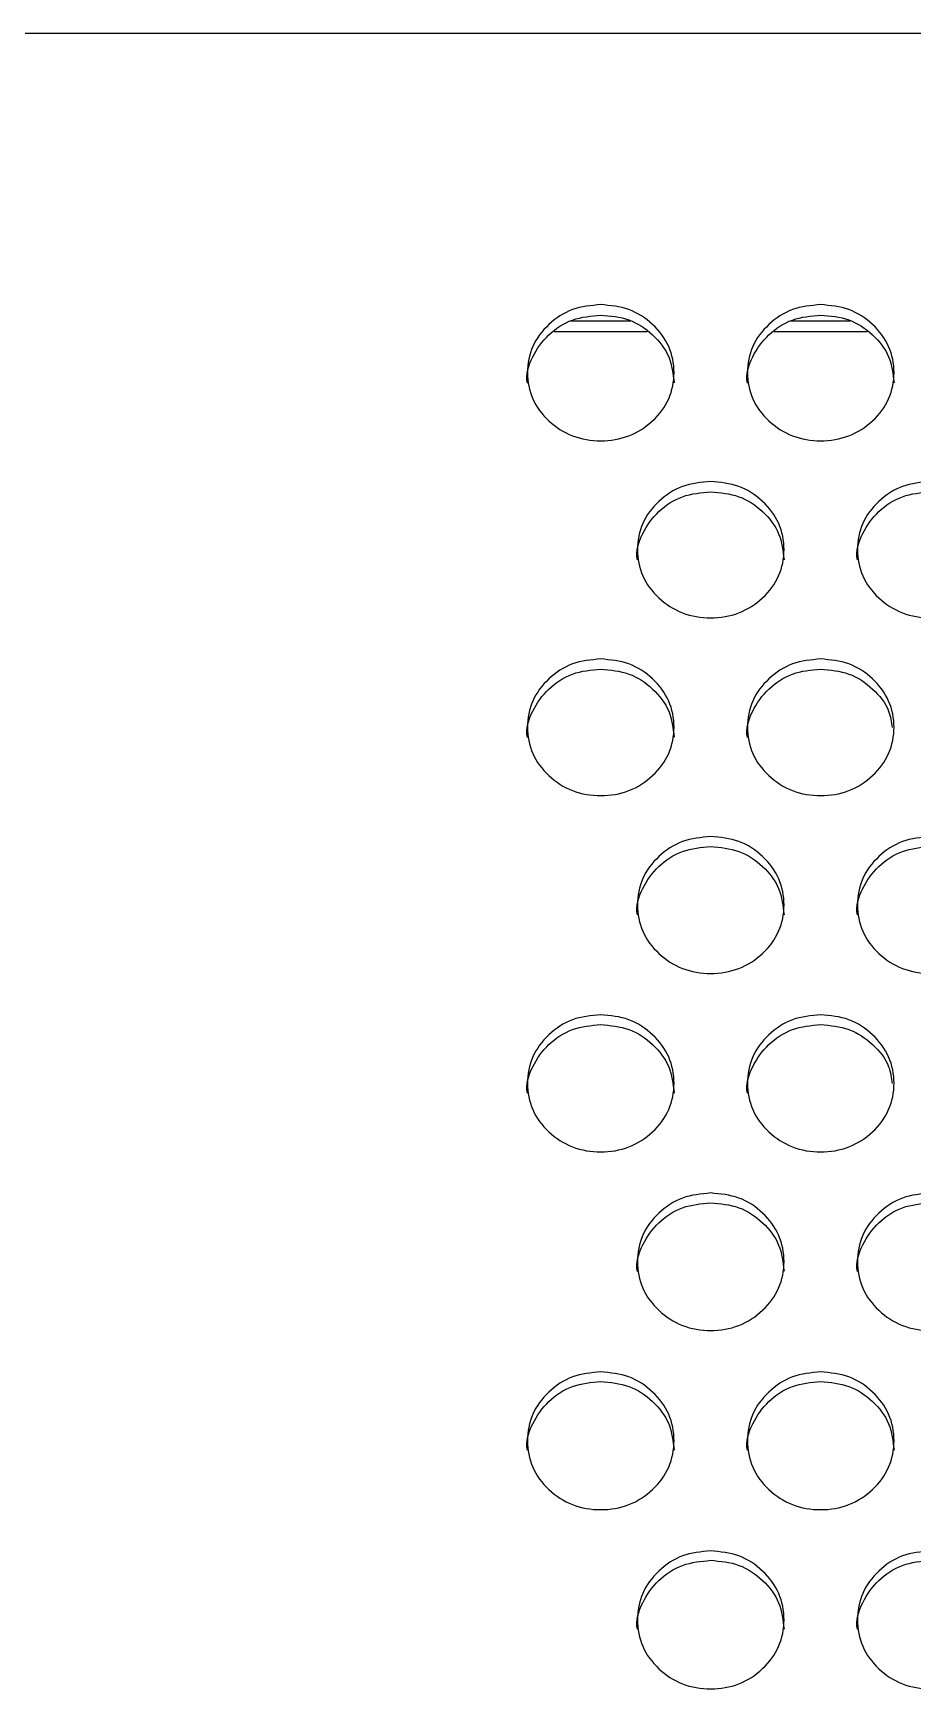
# Model space of a CAD drawing. Header units: millimetres. Extents: x 0.6 to 29.2, y 0.5 to 20.5.
# Drawn here: x 22.768 to 23.088, y 12.066 to 12.667 of the extents above; entities that cross this region are included whole.
import ezdxf

# ---------------------------------------------------------------- set-up
doc = ezdxf.new("R2010")
doc.units = ezdxf.units.MM

msp = doc.modelspace()

# ---------------------------------------------------------------- linework, layer by layer
for p, q in [((21.34135, 12.6673), (24.34135, 12.6673)), ((22.96387, 12.56267), (22.98551, 12.56267)), ((23.04387, 12.56267), (23.06551, 12.56267)), ((22.95776, 12.55883), (22.99161, 12.55883)), ((23.03776, 12.55883), (23.07161, 12.55883))]:
    msp.add_line(p, q)
for points, knots in [([(22.97468, 12.56861), (22.97819, 12.56828), (22.98521, 12.56763), (22.99397, 12.56174), (23.00011, 12.55367), (23.00197, 12.54389), (23.00011, 12.53413), (22.99398, 12.52599), (22.98522, 12.5203), (22.97468, 12.51857), (22.96415, 12.5203), (22.95538, 12.526), (22.94926, 12.53413), (22.9474, 12.54389), (22.94926, 12.55367), (22.95539, 12.56174), (22.96415, 12.56761), (22.97117, 12.56828), (22.97468, 12.56861)], [0, 0, 0, 0, 0.062436, 0.124973, 0.1875297, 0.24998, 0.3125398, 0.3749849, 0.4375487, 0.4999928, 0.5625437, 0.6249967, 0.6875528, 0.7500033, 0.8125622, 0.875009, 0.9374707, 1, 1, 1, 1]), ([(23.05468, 12.56861), (23.05819, 12.56828), (23.06521, 12.56763), (23.07397, 12.56174), (23.08011, 12.55367), (23.08197, 12.54389), (23.08011, 12.53413), (23.07398, 12.52599), (23.06522, 12.5203), (23.05468, 12.51857), (23.04415, 12.5203), (23.03538, 12.526), (23.02926, 12.53413), (23.0274, 12.54389), (23.02926, 12.55367), (23.03539, 12.56174), (23.04415, 12.56761), (23.05117, 12.56828), (23.05468, 12.56861)], [0, 0, 0, 0, 0.0624385, 0.1249737, 0.1875305, 0.2499814, 0.3125418, 0.3749858, 0.4375497, 0.499994, 0.562545, 0.6249982, 0.6875543, 0.750005, 0.8125641, 0.875011, 0.9374729, 1, 1, 1, 1]), ([(22.94802, 12.54012), (22.94802, 12.54013), (22.94735, 12.54329), (22.94957, 12.54996), (22.9553, 12.55796), (22.96417, 12.56384), (22.97118, 12.56451), (22.97468, 12.56484)], [0, 0, 0, 0, 0.000446, 0.250485, 0.50013, 0.749904, 1, 1, 1, 1]), ([(22.97468, 12.56484), (22.97819, 12.56452), (22.98522, 12.56386), (22.99393, 12.55798), (23.00027, 12.54992), (23.00099, 12.54341), (23.00135, 12.54016)], [0, 0, 0, 0, 0.249956, 0.500265, 0.750585, 1, 1, 1, 1]), ([(23.02802, 12.54012), (23.02802, 12.54013), (23.02742, 12.5433), (23.02953, 12.54995), (23.03531, 12.55796), (23.04417, 12.56384), (23.05118, 12.56451), (23.05468, 12.56484)], [0, 0, 0, 0, 0.0004446, 0.2504861, 0.500134, 0.7499105, 1, 1, 1, 1]), ([(23.05468, 12.56484), (23.05819, 12.56452), (23.06522, 12.56386), (23.07393, 12.55798), (23.08027, 12.54992), (23.08099, 12.54341), (23.08135, 12.54016)], [0, 0, 0, 0, 0.249964, 0.500265, 0.750584, 1, 1, 1, 1]), ([(22.98802, 12.47585), (22.98802, 12.47585), (22.98735, 12.47903), (22.98957, 12.4857), (22.9953, 12.49373), (23.00417, 12.49962), (23.01118, 12.50029), (23.01468, 12.50062)], [0, 0, 0, 0, 0.000445, 0.250488, 0.500129, 0.749912, 1, 1, 1, 1]), ([(23.01468, 12.50434), (23.01819, 12.50401), (23.02521, 12.50335), (23.03397, 12.49746), (23.04011, 12.48937), (23.04197, 12.47957), (23.04011, 12.46979), (23.03398, 12.46163), (23.02522, 12.45593), (23.01468, 12.4542), (23.00415, 12.45593), (22.99538, 12.46164), (22.98926, 12.46978), (22.9874, 12.47957), (22.98926, 12.48937), (22.99538, 12.49745), (23.00415, 12.50333), (23.01117, 12.50401), (23.01468, 12.50434)], [0, 0, 0, 0, 0.062436, 0.124973, 0.18753, 0.249981, 0.31254, 0.374986, 0.437548, 0.499992, 0.562545, 0.624996, 0.687552, 0.750005, 0.812564, 0.87501, 0.937473, 1, 1, 1, 1]), ([(23.01468, 12.50062), (23.01819, 12.50029), (23.02522, 12.49963), (23.03393, 12.49374), (23.04027, 12.48566), (23.04099, 12.47914), (23.04135, 12.47589)], [0, 0, 0, 0, 0.249956, 0.500264, 0.750584, 1, 1, 1, 1]), ([(23.06802, 12.47585), (23.06802, 12.47585), (23.06735, 12.47903), (23.06957, 12.4857), (23.0753, 12.49373), (23.08417, 12.49962), (23.09118, 12.50029), (23.09468, 12.50062)], [0, 0, 0, 0, 0.0004446, 0.250485, 0.5001297, 0.749904, 1, 1, 1, 1]), ([(23.09468, 12.50434), (23.09819, 12.50401), (23.10521, 12.50335), (23.11397, 12.49745), (23.12011, 12.48937), (23.12197, 12.47957), (23.12011, 12.46979), (23.11398, 12.46163), (23.10522, 12.45593), (23.09468, 12.4542), (23.08415, 12.45593), (23.07538, 12.46164), (23.06926, 12.46978), (23.0674, 12.47957), (23.06926, 12.48937), (23.07539, 12.49745), (23.08415, 12.50333), (23.09117, 12.50401), (23.09468, 12.50434)], [0, 0, 0, 0, 0.062436, 0.124971, 0.187528, 0.249979, 0.312539, 0.374983, 0.437547, 0.499991, 0.562542, 0.624995, 0.687551, 0.750004, 0.812562, 0.875009, 0.937471, 1, 1, 1, 1]), ([(22.97468, 12.43984), (22.97819, 12.43951), (22.98521, 12.43885), (22.99397, 12.43294), (23.00011, 12.42484), (23.00197, 12.41502), (23.00011, 12.40522), (22.99398, 12.39705), (22.98522, 12.39133), (22.97468, 12.3896), (22.96415, 12.39133), (22.95538, 12.39705), (22.94926, 12.40521), (22.9474, 12.41502), (22.94926, 12.42484), (22.95539, 12.43294), (22.96415, 12.43883), (22.97117, 12.43951), (22.97468, 12.43984)], [0, 0, 0, 0, 0.062436, 0.124973, 0.187529, 0.24998, 0.31254, 0.374984, 0.437548, 0.499992, 0.562543, 0.624996, 0.687552, 0.750004, 0.812563, 0.875009, 0.937471, 1, 1, 1, 1]), ([(23.05468, 12.43984), (23.05819, 12.43951), (23.06521, 12.43885), (23.07397, 12.43294), (23.08011, 12.42484), (23.08197, 12.41502), (23.08011, 12.40522), (23.07398, 12.39705), (23.06522, 12.39133), (23.05468, 12.3896), (23.04415, 12.39133), (23.03538, 12.39705), (23.02926, 12.40521), (23.0274, 12.41502), (23.02926, 12.42484), (23.03539, 12.43294), (23.04415, 12.43883), (23.05117, 12.43951), (23.05468, 12.43984)], [0, 0, 0, 0, 0.062438, 0.124973, 0.18753, 0.249982, 0.312542, 0.374985, 0.437549, 0.499994, 0.562544, 0.624998, 0.687554, 0.750006, 0.812565, 0.875011, 0.937473, 1, 1, 1, 1]), ([(22.94802, 12.41135), (22.94802, 12.41135), (22.94735, 12.41453), (22.94957, 12.42122), (22.9553, 12.42926), (22.96417, 12.43516), (22.97118, 12.43584), (22.97468, 12.43617)], [0, 0, 0, 0, 0.000449, 0.250489, 0.500133, 0.749904, 1, 1, 1, 1]), ([(22.97468, 12.43617), (22.97819, 12.43584), (22.98522, 12.43518), (22.99393, 12.42928), (23.00027, 12.42118), (23.00099, 12.41465), (23.00135, 12.41139)], [0, 0, 0, 0, 0.249955, 0.500263, 0.750583, 1, 1, 1, 1]), ([(23.02802, 12.41135), (23.02802, 12.41135), (23.02742, 12.41454), (23.02953, 12.42122), (23.03531, 12.42926), (23.04417, 12.43516), (23.05118, 12.43584), (23.05468, 12.43617)], [0, 0, 0, 0, 0.000447, 0.25049, 0.500137, 0.749911, 1, 1, 1, 1]), ([(23.05468, 12.43617), (23.0582, 12.43584), (23.06524, 12.43519), (23.07387, 12.42926), (23.07968, 12.42223), (23.08036, 12.41693), (23.08063, 12.41488)], [0, 0, 0, 0, 0.2752387, 0.550847, 0.8264761, 1, 1, 1, 1]), ([(23.01468, 12.37531), (23.01819, 12.37498), (23.02521, 12.37431), (23.03397, 12.36839), (23.04011, 12.36027), (23.04197, 12.35043), (23.04011, 12.34061), (23.03398, 12.33242), (23.02522, 12.3267), (23.01468, 12.32496), (23.00415, 12.3267), (22.99538, 12.33243), (22.98926, 12.34061), (22.9874, 12.35043), (22.98926, 12.36027), (22.99538, 12.36839), (23.00415, 12.37429), (23.01117, 12.37497), (23.01468, 12.37531)], [0, 0, 0, 0, 0.062436, 0.124973, 0.187531, 0.249981, 0.31254, 0.374986, 0.437548, 0.499992, 0.562545, 0.624997, 0.687552, 0.750004, 0.812564, 0.875009, 0.937473, 1, 1, 1, 1]), ([(23.09468, 12.37531), (23.09819, 12.37498), (23.10521, 12.37431), (23.11397, 12.36839), (23.12011, 12.36027), (23.12197, 12.35043), (23.12011, 12.34061), (23.11398, 12.33242), (23.10522, 12.3267), (23.09468, 12.32496), (23.08415, 12.3267), (23.07538, 12.33243), (23.06926, 12.34061), (23.0674, 12.35043), (23.06926, 12.36027), (23.07539, 12.36839), (23.08415, 12.37429), (23.09117, 12.37497), (23.09468, 12.37531)], [0, 0, 0, 0, 0.062436, 0.124971, 0.187529, 0.249979, 0.312539, 0.374983, 0.437547, 0.499991, 0.562542, 0.624995, 0.687551, 0.750003, 0.812562, 0.875009, 0.937471, 1, 1, 1, 1]), ([(22.98802, 12.34681), (22.98802, 12.34681), (22.98735, 12.34999), (22.98957, 12.35671), (22.9953, 12.36476), (23.00417, 12.37068), (23.01118, 12.37135), (23.01468, 12.37168)], [0, 0, 0, 0, 0.000449, 0.250489, 0.500132, 0.749913, 1, 1, 1, 1]), ([(23.01468, 12.37168), (23.01819, 12.37135), (23.02522, 12.37069), (23.03393, 12.36477), (23.04027, 12.35666), (23.04099, 12.35012), (23.04135, 12.34685)], [0, 0, 0, 0, 0.2499564, 0.5002629, 0.7505848, 1, 1, 1, 1]), ([(23.06802, 12.34681), (23.06802, 12.34681), (23.06735, 12.34999), (23.06957, 12.35671), (23.0753, 12.36476), (23.08417, 12.37068), (23.09118, 12.37135), (23.09468, 12.37168)], [0, 0, 0, 0, 0.000449, 0.250486, 0.500134, 0.749905, 1, 1, 1, 1]), ([(22.94802, 12.28204), (22.94802, 12.28205), (22.94735, 12.28524), (22.94957, 12.29196), (22.9553, 12.30003), (22.96417, 12.30596), (22.97118, 12.30663), (22.97468, 12.30697)], [0, 0, 0, 0, 0.000447, 0.250486, 0.50013, 0.749904, 1, 1, 1, 1]), ([(22.97468, 12.31054), (22.97819, 12.31021), (22.98521, 12.30955), (22.99397, 12.30361), (23.00011, 12.29548), (23.00197, 12.28562), (23.00011, 12.27578), (22.99398, 12.26758), (22.98522, 12.26184), (22.97468, 12.26009), (22.96415, 12.26184), (22.95538, 12.26758), (22.94926, 12.27577), (22.9474, 12.28562), (22.94926, 12.29548), (22.95539, 12.30361), (22.96415, 12.30953), (22.97117, 12.31021), (22.97468, 12.31054)], [0, 0, 0, 0, 0.062436, 0.124973, 0.18753, 0.24998, 0.312539, 0.374984, 0.437548, 0.499992, 0.562543, 0.624996, 0.687552, 0.750003, 0.812563, 0.875009, 0.937471, 1, 1, 1, 1]), ([(22.97468, 12.30697), (22.97819, 12.30664), (22.98522, 12.30598), (22.99393, 12.30005), (23.00027, 12.29192), (23.00099, 12.28536), (23.00135, 12.28209)], [0, 0, 0, 0, 0.2499555, 0.5002608, 0.7505812, 1, 1, 1, 1]), ([(23.02802, 12.28204), (23.02802, 12.28205), (23.02742, 12.28525), (23.02953, 12.29195), (23.03531, 12.30003), (23.04417, 12.30596), (23.05118, 12.30663), (23.05468, 12.30697)], [0, 0, 0, 0, 0.000445, 0.250487, 0.500133, 0.74991, 1, 1, 1, 1]), ([(23.05468, 12.31054), (23.05819, 12.31021), (23.06521, 12.30955), (23.07397, 12.30361), (23.08011, 12.29548), (23.08197, 12.28562), (23.08011, 12.27578), (23.07398, 12.26758), (23.06522, 12.26184), (23.05468, 12.26009), (23.04415, 12.26184), (23.03538, 12.26758), (23.02926, 12.27577), (23.0274, 12.28562), (23.02926, 12.29548), (23.03539, 12.30361), (23.04415, 12.30953), (23.05117, 12.31021), (23.05468, 12.31054)], [0, 0, 0, 0, 0.062439, 0.124973, 0.187531, 0.249982, 0.312541, 0.374985, 0.437549, 0.499994, 0.562545, 0.624998, 0.687553, 0.750005, 0.812565, 0.875011, 0.937473, 1, 1, 1, 1]), ([(23.05468, 12.30697), (23.0582, 12.30664), (23.06524, 12.30598), (23.07387, 12.30003), (23.0797, 12.29294), (23.08038, 12.28758), (23.08065, 12.28549)], [0, 0, 0, 0, 0.274401, 0.549167, 0.823958, 1, 1, 1, 1]), ([(22.98802, 12.21725), (22.98802, 12.21725), (22.98735, 12.22046), (22.98957, 12.22718), (22.9953, 12.23527), (23.00417, 12.24121), (23.01118, 12.24188), (23.01468, 12.24222)], [0, 0, 0, 0, 0.000446, 0.250488, 0.50013, 0.749911, 1, 1, 1, 1]), ([(23.01468, 12.24575), (23.01819, 12.24542), (23.02521, 12.24475), (23.03397, 12.23881), (23.04011, 12.23065), (23.04197, 12.22077), (23.04011, 12.21091), (23.03398, 12.2027), (23.02522, 12.19695), (23.01468, 12.1952), (23.00415, 12.19695), (22.99538, 12.2027), (22.98926, 12.21091), (22.9874, 12.22078), (22.98926, 12.23065), (22.99538, 12.2388), (23.00415, 12.24473), (23.01117, 12.24541), (23.01468, 12.24575)], [0, 0, 0, 0, 0.062436, 0.124973, 0.187531, 0.249981, 0.312541, 0.374986, 0.437548, 0.499992, 0.562545, 0.624996, 0.687552, 0.750004, 0.812564, 0.875009, 0.937473, 1, 1, 1, 1]), ([(23.01468, 12.24222), (23.01819, 12.24189), (23.02522, 12.24123), (23.03393, 12.23529), (23.04027, 12.22714), (23.04099, 12.22057), (23.04135, 12.21729)], [0, 0, 0, 0, 0.249955, 0.500263, 0.750583, 1, 1, 1, 1]), ([(23.06802, 12.21725), (23.06802, 12.21725), (23.06735, 12.22046), (23.06957, 12.22718), (23.0753, 12.23527), (23.08417, 12.24121), (23.09118, 12.24188), (23.09468, 12.24222)], [0, 0, 0, 0, 0.000446, 0.250485, 0.500131, 0.749903, 1, 1, 1, 1]), ([(23.09468, 12.24575), (23.09819, 12.24542), (23.10521, 12.24475), (23.11397, 12.23881), (23.12011, 12.23065), (23.12197, 12.22077), (23.12011, 12.21091), (23.11398, 12.20269), (23.10522, 12.19695), (23.09468, 12.1952), (23.08415, 12.19695), (23.07538, 12.2027), (23.06926, 12.21091), (23.0674, 12.22078), (23.06926, 12.23065), (23.07539, 12.2388), (23.08415, 12.24473), (23.09117, 12.24541), (23.09468, 12.24575)], [0, 0, 0, 0, 0.062436, 0.124972, 0.187529, 0.249979, 0.312539, 0.374983, 0.437547, 0.499991, 0.562542, 0.624995, 0.687551, 0.750003, 0.812562, 0.875009, 0.937471, 1, 1, 1, 1]), ([(22.97468, 12.18073), (22.97819, 12.1804), (22.98521, 12.17973), (22.99397, 12.17377), (23.00011, 12.16561), (23.00197, 12.1557), (23.00011, 12.14583), (22.99398, 12.13759), (22.98522, 12.13183), (22.97468, 12.13008), (22.96415, 12.13183), (22.95538, 12.13759), (22.94926, 12.14582), (22.9474, 12.15571), (22.94926, 12.1656), (22.95538, 12.17377), (22.96415, 12.17971), (22.97117, 12.18039), (22.97468, 12.18073)], [0, 0, 0, 0, 0.062436, 0.124973, 0.18753, 0.24998, 0.31254, 0.374985, 0.437549, 0.499993, 0.562544, 0.624997, 0.687552, 0.750003, 0.812562, 0.87501, 0.937471, 1, 1, 1, 1]), ([(23.05468, 12.18073), (23.05819, 12.1804), (23.06521, 12.17973), (23.07397, 12.17377), (23.08011, 12.16561), (23.08197, 12.1557), (23.08011, 12.14583), (23.07398, 12.13759), (23.06522, 12.13183), (23.05468, 12.13008), (23.04415, 12.13183), (23.03538, 12.13759), (23.02926, 12.14582), (23.0274, 12.15571), (23.02926, 12.1656), (23.03539, 12.17377), (23.04415, 12.17971), (23.05117, 12.18039), (23.05468, 12.18073)], [0, 0, 0, 0, 0.062438, 0.124974, 0.187531, 0.249982, 0.312542, 0.374986, 0.43755, 0.499994, 0.562545, 0.624999, 0.687554, 0.750005, 0.812564, 0.875012, 0.937473, 1, 1, 1, 1]), ([(22.94802, 12.15223), (22.94802, 12.15224), (22.94734, 12.15545), (22.94957, 12.16218), (22.9553, 12.17029), (22.96417, 12.17624), (22.97118, 12.17691), (22.97468, 12.17725)], [0, 0, 0, 0, 0.000444, 0.250486, 0.500131, 0.749904, 1, 1, 1, 1]), ([(22.97468, 12.17725), (22.97819, 12.17692), (22.98522, 12.17625), (22.99393, 12.1703), (23.00027, 12.16214), (23.00099, 12.15556), (23.00135, 12.15227)], [0, 0, 0, 0, 0.249955, 0.500263, 0.750579, 1, 1, 1, 1]), ([(23.02802, 12.15223), (23.02802, 12.15224), (23.02742, 12.15546), (23.02954, 12.16217), (23.03531, 12.17029), (23.04417, 12.17624), (23.05118, 12.17691), (23.05468, 12.17725)], [0, 0, 0, 0, 0.000442, 0.250487, 0.500135, 0.74991, 1, 1, 1, 1]), ([(23.05468, 12.17725), (23.05819, 12.17692), (23.06522, 12.17625), (23.07393, 12.1703), (23.08027, 12.16214), (23.08099, 12.15556), (23.08135, 12.15227)], [0, 0, 0, 0, 0.2499636, 0.5002625, 0.7505783, 1, 1, 1, 1]), ([(23.01468, 12.11568), (23.01819, 12.11535), (23.02521, 12.11468), (23.03397, 12.10871), (23.04011, 12.10053), (23.04197, 12.09061), (23.04011, 12.08071), (23.03398, 12.07246), (23.02522, 12.06669), (23.01468, 12.06494), (23.00415, 12.06669), (22.99538, 12.07246), (22.98926, 12.08071), (22.9874, 12.09061), (22.98926, 12.10052), (22.99538, 12.10871), (23.00415, 12.11466), (23.01117, 12.11534), (23.01468, 12.11568)], [0, 0, 0, 0, 0.062436, 0.124973, 0.18753, 0.249981, 0.312541, 0.374986, 0.437548, 0.499992, 0.562546, 0.624997, 0.687553, 0.750004, 0.812564, 0.875009, 0.937473, 1, 1, 1, 1]), ([(23.09468, 12.11568), (23.09819, 12.11535), (23.10521, 12.11468), (23.11397, 12.10871), (23.12011, 12.10053), (23.12197, 12.09061), (23.12011, 12.08071), (23.11398, 12.07246), (23.10522, 12.06669), (23.09468, 12.06494), (23.08415, 12.06669), (23.07538, 12.07246), (23.06926, 12.08071), (23.0674, 12.09061), (23.06926, 12.10052), (23.07539, 12.10871), (23.08415, 12.11466), (23.09117, 12.11534), (23.09468, 12.11568)], [0, 0, 0, 0, 0.062436, 0.124971, 0.187529, 0.249979, 0.312539, 0.374983, 0.437547, 0.499992, 0.562542, 0.624995, 0.687552, 0.750003, 0.812562, 0.875009, 0.937471, 1, 1, 1, 1]), ([(22.98802, 12.08718), (22.98802, 12.08719), (22.98735, 12.09041), (22.98957, 12.09715), (22.9953, 12.10528), (23.00417, 12.11124), (23.01118, 12.11191), (23.01468, 12.11225)], [0, 0, 0, 0, 0.000448, 0.250492, 0.500131, 0.749913, 1, 1, 1, 1]), ([(23.01468, 12.11225), (23.01819, 12.11192), (23.02522, 12.11125), (23.03393, 12.10529), (23.04027, 12.09712), (23.04099, 12.09052), (23.04135, 12.08722)], [0, 0, 0, 0, 0.249956, 0.500263, 0.750582, 1, 1, 1, 1]), ([(23.06802, 12.08718), (23.06802, 12.08719), (23.06735, 12.09041), (23.06957, 12.09715), (23.0753, 12.10528), (23.08417, 12.11124), (23.09118, 12.11191), (23.09468, 12.11225)], [0, 0, 0, 0, 0.000448, 0.250488, 0.500132, 0.749905, 1, 1, 1, 1])]:
    msp.add_open_spline(points, degree=3, knots=knots)

doc.saveas('drawing.dxf')
